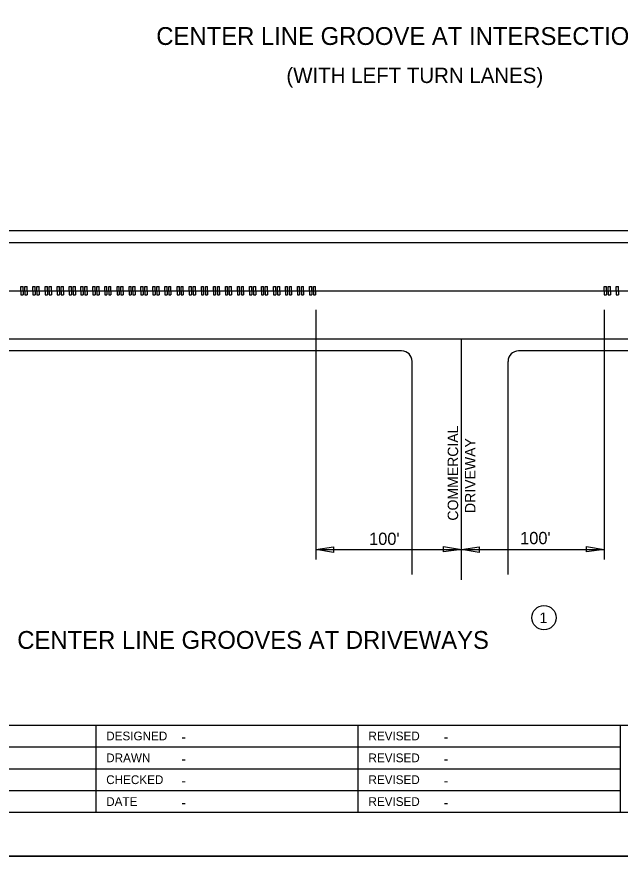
# Model space of a CAD drawing. Extents: x 0 to 2.83, y 0 to 1.83.
# Drawn here: x 0.606 to 1.181, y 0 to 0.8 of the extents above; entities that cross this region are included whole.
import ezdxf

# ---------------------------------------------------------------- set-up
doc = ezdxf.new("R2010")
doc.units = 0
for name, color, linetype in [('Default', 7, 'Continuous'), ('HS_Title', 7, 'Continuous'), ('SH_General_Details', 7, 'Continuous'), ('SH_Printer_Plotting_Border', 7, 'Continuous')]:
    doc.layers.add(name, color=color, linetype=linetype)

msp = doc.modelspace()

# ---------------------------------------------------------------- linework, layer by layer
at = {"layer": 'Default'}
msp.add_circle((1.10852, 0.22732), 0.01158, dxfattribs=at)
at = {"layer": 'HS_Title'}
for p, q in [((1.3591, 0.59615), (0.28233, 0.59615)), ((0.28233, 0.58484), (1.3591, 0.58484)), ((0.28478, 0.5389), (1.35993, 0.5389)), ((0.60988, 0.5389), (0.60988, 0.54283)), ((0.60988, 0.54283), (0.612, 0.54283)), ((0.60988, 0.5389), (0.60988, 0.53497)), ((0.612, 0.5389), (0.612, 0.54283)), ((0.612, 0.5389), (0.612, 0.53497)), ((0.61366, 0.5389), (0.61366, 0.54283)), ((0.61366, 0.54283), (0.61578, 0.54283)), ((0.61366, 0.5389), (0.61366, 0.53497)), ((0.61578, 0.5389), (0.61578, 0.54283)), ((0.61578, 0.5389), (0.61578, 0.53497)), ((0.62135, 0.5389), (0.62135, 0.54283)), ((0.62135, 0.54283), (0.62347, 0.54283)), ((0.62135, 0.5389), (0.62135, 0.53497)), ((0.62347, 0.5389), (0.62347, 0.54283)), ((0.62347, 0.5389), (0.62347, 0.53497)), ((0.62513, 0.5389), (0.62513, 0.54283)), ((0.62513, 0.54283), (0.62725, 0.54283)), ((0.62513, 0.5389), (0.62513, 0.53497)), ((0.62725, 0.5389), (0.62725, 0.54283)), ((0.62725, 0.5389), (0.62725, 0.53497)), ((0.63297, 0.5389), (0.63297, 0.54283)), ((0.63297, 0.54283), (0.63508, 0.54283)), ((0.63297, 0.5389), (0.63297, 0.53497)), ((0.63508, 0.5389), (0.63508, 0.54283)), ((0.63508, 0.5389), (0.63508, 0.53497)), ((0.63674, 0.5389), (0.63674, 0.54283)), ((0.63674, 0.54283), (0.63886, 0.54283)), ((0.63674, 0.5389), (0.63674, 0.53497)), ((0.63886, 0.5389), (0.63886, 0.54283)), ((0.63886, 0.5389), (0.63886, 0.53497)), ((0.64445, 0.5389), (0.64445, 0.54283)), ((0.64445, 0.54283), (0.64656, 0.54283)), ((0.64445, 0.5389), (0.64445, 0.53497)), ((0.64656, 0.5389), (0.64656, 0.54283)), ((0.64656, 0.5389), (0.64656, 0.53497)), ((0.64823, 0.5389), (0.64823, 0.54283)), ((0.64823, 0.54283), (0.65034, 0.54283)), ((0.64823, 0.5389), (0.64823, 0.53497)), ((0.65034, 0.5389), (0.65034, 0.54283)), ((0.65034, 0.5389), (0.65034, 0.53497)), ((0.65592, 0.5389), (0.65592, 0.54283)), ((0.65592, 0.54283), (0.65804, 0.54283)), ((0.65592, 0.5389), (0.65592, 0.53497)), ((0.65804, 0.5389), (0.65804, 0.54283)), ((0.65804, 0.5389), (0.65804, 0.53497)), ((0.6597, 0.5389), (0.6597, 0.54283)), ((0.6597, 0.54283), (0.66181, 0.54283)), ((0.6597, 0.5389), (0.6597, 0.53497)), ((0.66181, 0.5389), (0.66181, 0.54283)), ((0.66181, 0.5389), (0.66181, 0.53497)), ((0.66707, 0.5389), (0.66707, 0.54283)), ((0.66707, 0.54283), (0.66919, 0.54283)), ((0.66707, 0.5389), (0.66707, 0.53497)), ((0.66919, 0.5389), (0.66919, 0.54283)), ((0.66919, 0.5389), (0.66919, 0.53497)), ((0.67085, 0.5389), (0.67085, 0.54283)), ((0.67085, 0.54283), (0.67297, 0.54283)), ((0.67085, 0.5389), (0.67085, 0.53497)), ((0.67297, 0.5389), (0.67297, 0.54283)), ((0.67297, 0.5389), (0.67297, 0.53497)), ((0.67851, 0.5389), (0.67851, 0.54283)), ((0.67851, 0.54283), (0.68062, 0.54283)), ((0.67851, 0.5389), (0.67851, 0.53497)), ((0.68062, 0.5389), (0.68062, 0.54283)), ((0.68062, 0.5389), (0.68062, 0.53497)), ((0.68229, 0.5389), (0.68229, 0.54283)), ((0.68229, 0.54283), (0.6844, 0.54283)), ((0.68229, 0.5389), (0.68229, 0.53497)), ((0.6844, 0.5389), (0.6844, 0.54283)), ((0.6844, 0.5389), (0.6844, 0.53497)), ((0.68976, 0.5389), (0.68976, 0.54283)), ((0.68976, 0.54283), (0.69187, 0.54283)), ((0.68976, 0.5389), (0.68976, 0.53497)), ((0.69187, 0.5389), (0.69187, 0.54283)), ((0.69187, 0.5389), (0.69187, 0.53497)), ((0.69353, 0.5389), (0.69353, 0.54283)), ((0.69353, 0.54283), (0.69565, 0.54283)), ((0.69353, 0.5389), (0.69353, 0.53497)), ((0.69565, 0.5389), (0.69565, 0.54283)), ((0.69565, 0.5389), (0.69565, 0.53497)), ((0.70147, 0.5389), (0.70147, 0.54283)), ((0.70147, 0.54283), (0.70359, 0.54283)), ((0.70147, 0.5389), (0.70147, 0.53497)), ((0.70359, 0.5389), (0.70359, 0.54283)), ((0.70359, 0.5389), (0.70359, 0.53497)), ((0.70525, 0.5389), (0.70525, 0.54283)), ((0.70525, 0.54283), (0.70736, 0.54283)), ((0.70525, 0.5389), (0.70525, 0.53497)), ((0.70736, 0.5389), (0.70736, 0.54283)), ((0.70736, 0.5389), (0.70736, 0.53497)), ((0.71292, 0.5389), (0.71292, 0.54283)), ((0.71292, 0.54283), (0.71503, 0.54283)), ((0.71292, 0.5389), (0.71292, 0.53497)), ((0.71503, 0.5389), (0.71503, 0.54283)), ((0.71503, 0.5389), (0.71503, 0.53497)), ((0.71669, 0.5389), (0.71669, 0.54283)), ((0.71669, 0.54283), (0.71881, 0.54283)), ((0.71669, 0.5389), (0.71669, 0.53497)), ((0.71881, 0.5389), (0.71881, 0.54283)), ((0.71881, 0.5389), (0.71881, 0.53497)), ((0.72429, 0.5389), (0.72429, 0.54283)), ((0.72429, 0.54283), (0.72641, 0.54283)), ((0.72429, 0.5389), (0.72429, 0.53497)), ((0.72641, 0.5389), (0.72641, 0.54283)), ((0.72641, 0.5389), (0.72641, 0.53497)), ((0.72807, 0.5389), (0.72807, 0.54283)), ((0.72807, 0.54283), (0.73019, 0.54283)), ((0.72807, 0.5389), (0.72807, 0.53497)), ((0.73019, 0.5389), (0.73019, 0.54283)), ((0.73019, 0.5389), (0.73019, 0.53497)), ((0.73567, 0.5389), (0.73567, 0.54283)), ((0.73567, 0.54283), (0.73779, 0.54283)), ((0.73567, 0.5389), (0.73567, 0.53497)), ((0.73779, 0.5389), (0.73779, 0.54283)), ((0.73779, 0.5389), (0.73779, 0.53497)), ((0.73945, 0.5389), (0.73945, 0.54283)), ((0.73945, 0.54283), (0.74157, 0.54283)), ((0.73945, 0.5389), (0.73945, 0.53497)), ((0.74157, 0.5389), (0.74157, 0.54283)), ((0.74157, 0.5389), (0.74157, 0.53497)), ((0.74705, 0.5389), (0.74705, 0.54283)), ((0.74705, 0.54283), (0.74917, 0.54283)), ((0.74705, 0.5389), (0.74705, 0.53497)), ((0.74917, 0.5389), (0.74917, 0.54283)), ((0.74917, 0.5389), (0.74917, 0.53497)), ((0.75083, 0.5389), (0.75083, 0.54283)), ((0.75083, 0.54283), (0.75294, 0.54283)), ((0.75083, 0.5389), (0.75083, 0.53497)), ((0.75294, 0.5389), (0.75294, 0.54283)), ((0.75294, 0.5389), (0.75294, 0.53497)), ((0.7588, 0.5389), (0.7588, 0.54283)), ((0.7588, 0.54283), (0.76092, 0.54283)), ((0.7588, 0.5389), (0.7588, 0.53497)), ((0.76092, 0.5389), (0.76092, 0.54283)), ((0.76092, 0.5389), (0.76092, 0.53497)), ((0.76258, 0.5389), (0.76258, 0.54283)), ((0.76258, 0.54283), (0.76469, 0.54283)), ((0.76258, 0.5389), (0.76258, 0.53497)), ((0.76469, 0.5389), (0.76469, 0.54283)), ((0.76469, 0.5389), (0.76469, 0.53497)), ((0.77033, 0.5389), (0.77033, 0.54283)), ((0.77033, 0.54283), (0.77244, 0.54283)), ((0.77033, 0.5389), (0.77033, 0.53497)), ((0.77244, 0.5389), (0.77244, 0.54283)), ((0.77244, 0.5389), (0.77244, 0.53497)), ((0.7741, 0.5389), (0.7741, 0.54283)), ((0.7741, 0.54283), (0.77622, 0.54283)), ((0.7741, 0.5389), (0.7741, 0.53497)), ((0.77622, 0.5389), (0.77622, 0.54283)), ((0.77622, 0.5389), (0.77622, 0.53497)), ((0.78197, 0.5389), (0.78197, 0.54283)), ((0.78197, 0.54283), (0.78408, 0.54283)), ((0.78197, 0.5389), (0.78197, 0.53497)), ((0.78408, 0.5389), (0.78408, 0.54283)), ((0.78408, 0.5389), (0.78408, 0.53497)), ((0.78574, 0.5389), (0.78574, 0.54283)), ((0.78574, 0.54283), (0.78786, 0.54283)), ((0.78574, 0.5389), (0.78574, 0.53497)), ((0.78786, 0.5389), (0.78786, 0.54283)), ((0.78786, 0.5389), (0.78786, 0.53497)), ((0.79334, 0.5389), (0.79334, 0.54283)), ((0.79334, 0.54283), (0.79546, 0.54283)), ((0.79334, 0.5389), (0.79334, 0.53497)), ((0.79546, 0.5389), (0.79546, 0.54283)), ((0.79546, 0.5389), (0.79546, 0.53497)), ((0.79712, 0.5389), (0.79712, 0.54283)), ((0.79712, 0.54283), (0.79923, 0.54283)), ((0.79712, 0.5389), (0.79712, 0.53497)), ((0.79923, 0.5389), (0.79923, 0.54283)), ((0.79923, 0.5389), (0.79923, 0.53497)), ((0.80476, 0.5389), (0.80476, 0.54283)), ((0.80476, 0.54283), (0.80688, 0.54283)), ((0.80476, 0.5389), (0.80476, 0.53497)), ((0.80688, 0.5389), (0.80688, 0.54283)), ((0.80688, 0.5389), (0.80688, 0.53497)), ((0.80854, 0.5389), (0.80854, 0.54283)), ((0.80854, 0.54283), (0.81066, 0.54283)), ((0.80854, 0.5389), (0.80854, 0.53497)), ((0.81066, 0.5389), (0.81066, 0.54283)), ((0.81066, 0.5389), (0.81066, 0.53497)), ((0.81623, 0.5389), (0.81623, 0.54283)), ((0.81623, 0.54283), (0.81835, 0.54283)), ((0.81623, 0.5389), (0.81623, 0.53497)), ((0.81835, 0.5389), (0.81835, 0.54283)), ((0.81835, 0.5389), (0.81835, 0.53497)), ((0.82001, 0.5389), (0.82001, 0.54283)), ((0.82001, 0.54283), (0.82213, 0.54283)), ((0.82001, 0.5389), (0.82001, 0.53497)), ((0.82213, 0.5389), (0.82213, 0.54283)), ((0.82213, 0.5389), (0.82213, 0.53497)), ((0.82789, 0.5389), (0.82789, 0.54283)), ((0.82789, 0.54283), (0.83, 0.54283)), ((0.82789, 0.5389), (0.82789, 0.53497)), ((0.83, 0.5389), (0.83, 0.54283)), ((0.83, 0.5389), (0.83, 0.53497)), ((0.83166, 0.5389), (0.83166, 0.54283)), ((0.83166, 0.54283), (0.83378, 0.54283)), ((0.83166, 0.5389), (0.83166, 0.53497)), ((0.83378, 0.5389), (0.83378, 0.54283)), ((0.83378, 0.5389), (0.83378, 0.53497)), ((0.83907, 0.5389), (0.83907, 0.54283)), ((0.83907, 0.54283), (0.84119, 0.54283)), ((0.83907, 0.5389), (0.83907, 0.53497)), ((0.84119, 0.5389), (0.84119, 0.54283)), ((0.84119, 0.5389), (0.84119, 0.53497)), ((0.84285, 0.5389), (0.84285, 0.54283)), ((0.84285, 0.54283), (0.84497, 0.54283)), ((0.84285, 0.5389), (0.84285, 0.53497)), ((0.84497, 0.5389), (0.84497, 0.54283)), ((0.84497, 0.5389), (0.84497, 0.53497)), ((0.85073, 0.5389), (0.85073, 0.54283)), ((0.85073, 0.54283), (0.85285, 0.54283)), ((0.85073, 0.5389), (0.85073, 0.53497)), ((0.85285, 0.5389), (0.85285, 0.54283)), ((0.85285, 0.5389), (0.85285, 0.53497)), ((0.85451, 0.5389), (0.85451, 0.54283)), ((0.85451, 0.54283), (0.85663, 0.54283)), ((0.85451, 0.5389), (0.85451, 0.53497)), ((0.85663, 0.5389), (0.85663, 0.54283)), ((0.85663, 0.5389), (0.85663, 0.53497)), ((0.86204, 0.5389), (0.86204, 0.54283)), ((0.86204, 0.54283), (0.86415, 0.54283)), ((0.86204, 0.5389), (0.86204, 0.53497)), ((0.86415, 0.5389), (0.86415, 0.54283)), ((0.86415, 0.5389), (0.86415, 0.53497)), ((0.86581, 0.5389), (0.86581, 0.54283)), ((0.86581, 0.54283), (0.86793, 0.54283)), ((0.86581, 0.5389), (0.86581, 0.53497)), ((0.86793, 0.5389), (0.86793, 0.54283)), ((0.86793, 0.5389), (0.86793, 0.53497)), ((0.87344, 0.5389), (0.87344, 0.54283)), ((0.87344, 0.54283), (0.87555, 0.54283)), ((0.87344, 0.5389), (0.87344, 0.53497)), ((0.87555, 0.5389), (0.87555, 0.54283)), ((0.87555, 0.5389), (0.87555, 0.53497)), ((0.87721, 0.5389), (0.87721, 0.54283)), ((0.87721, 0.54283), (0.87933, 0.54283)), ((0.87721, 0.5389), (0.87721, 0.53497)), ((0.87933, 0.5389), (0.87933, 0.54283)), ((0.87933, 0.5389), (0.87933, 0.53497)), ((0.88497, 0.5389), (0.88497, 0.54283)), ((0.88497, 0.54283), (0.88709, 0.54283)), ((0.88497, 0.5389), (0.88497, 0.53497)), ((0.88709, 0.5389), (0.88709, 0.54283)), ((0.88709, 0.5389), (0.88709, 0.53497)), ((0.88875, 0.5389), (0.88875, 0.54283)), ((0.88875, 0.54283), (0.89087, 0.54283)), ((0.88875, 0.5389), (0.88875, 0.53497)), ((0.89087, 0.5389), (0.89087, 0.54283)), ((0.89087, 0.5389), (0.89087, 0.53497)), ((1.16603, 0.5389), (1.16603, 0.54283)), ((1.16603, 0.54283), (1.16814, 0.54283)), ((1.16603, 0.5389), (1.16603, 0.53497)), ((1.16814, 0.5389), (1.16814, 0.54283)), ((1.16814, 0.5389), (1.16814, 0.53497)), ((1.1698, 0.5389), (1.1698, 0.54283)), ((1.1698, 0.54283), (1.17192, 0.54283)), ((1.1698, 0.5389), (1.1698, 0.53497)), ((1.17192, 0.5389), (1.17192, 0.54283)), ((1.17192, 0.5389), (1.17192, 0.53497)), ((1.17751, 0.5389), (1.17751, 0.54283)), ((1.17751, 0.54283), (1.17963, 0.54283)), ((1.17751, 0.5389), (1.17751, 0.53497)), ((1.17963, 0.5389), (1.17963, 0.54283)), ((1.17963, 0.5389), (1.17963, 0.53497)), ((0.60988, 0.53497), (0.612, 0.53497)), ((0.61366, 0.53497), (0.61578, 0.53497)), ((0.62135, 0.53497), (0.62347, 0.53497)), ((0.62513, 0.53497), (0.62725, 0.53497)), ((0.63297, 0.53497), (0.63508, 0.53497)), ((0.63674, 0.53497), (0.63886, 0.53497)), ((0.64445, 0.53497), (0.64656, 0.53497)), ((0.64823, 0.53497), (0.65034, 0.53497)), ((0.65592, 0.53497), (0.65804, 0.53497)), ((0.6597, 0.53497), (0.66181, 0.53497)), ((0.66707, 0.53497), (0.66919, 0.53497)), ((0.67085, 0.53497), (0.67297, 0.53497)), ((0.67851, 0.53497), (0.68062, 0.53497)), ((0.68229, 0.53497), (0.6844, 0.53497)), ((0.68976, 0.53497), (0.69187, 0.53497)), ((0.69353, 0.53497), (0.69565, 0.53497)), ((0.70147, 0.53497), (0.70359, 0.53497)), ((0.70525, 0.53497), (0.70736, 0.53497)), ((0.71292, 0.53497), (0.71503, 0.53497)), ((0.71669, 0.53497), (0.71881, 0.53497)), ((0.72429, 0.53497), (0.72641, 0.53497)), ((0.72807, 0.53497), (0.73019, 0.53497)), ((0.73567, 0.53497), (0.73779, 0.53497)), ((0.73945, 0.53497), (0.74157, 0.53497)), ((0.74705, 0.53497), (0.74917, 0.53497)), ((0.75083, 0.53497), (0.75294, 0.53497)), ((0.7588, 0.53497), (0.76092, 0.53497)), ((0.76258, 0.53497), (0.76469, 0.53497)), ((0.77033, 0.53497), (0.77244, 0.53497)), ((0.7741, 0.53497), (0.77622, 0.53497)), ((0.78197, 0.53497), (0.78408, 0.53497)), ((0.78574, 0.53497), (0.78786, 0.53497)), ((0.79334, 0.53497), (0.79546, 0.53497)), ((0.79712, 0.53497), (0.79923, 0.53497)), ((0.80476, 0.53497), (0.80688, 0.53497)), ((0.80854, 0.53497), (0.81066, 0.53497)), ((0.81623, 0.53497), (0.81835, 0.53497)), ((0.82001, 0.53497), (0.82213, 0.53497)), ((0.82789, 0.53497), (0.83, 0.53497)), ((0.83166, 0.53497), (0.83378, 0.53497)), ((0.83907, 0.53497), (0.84119, 0.53497)), ((0.84285, 0.53497), (0.84497, 0.53497)), ((0.85073, 0.53497), (0.85285, 0.53497)), ((0.85451, 0.53497), (0.85663, 0.53497)), ((0.86204, 0.53497), (0.86415, 0.53497)), ((0.86581, 0.53497), (0.86793, 0.53497)), ((0.87344, 0.53497), (0.87555, 0.53497)), ((0.87721, 0.53497), (0.87933, 0.53497)), ((0.88497, 0.53497), (0.88709, 0.53497)), ((0.88875, 0.53497), (0.89087, 0.53497)), ((1.16603, 0.53497), (1.16814, 0.53497)), ((1.1698, 0.53497), (1.17192, 0.53497)), ((1.17751, 0.53497), (1.17963, 0.53497)), ((0.89112, 0.52087), (0.89112, 0.28266)), ((1.16585, 0.52087), (1.16585, 0.28266)), ((0.28233, 0.49309), (1.3591, 0.49309)), ((1.02978, 0.26338), (1.02978, 0.49203)), ((0.97283, 0.48158), (0.44676, 0.48158)), ((1.3591, 0.48158), (1.08426, 0.48158)), ((0.98283, 0.26855), (0.98283, 0.47158)), ((1.07426, 0.26855), (1.07426, 0.47158)), ((0.89112, 0.29233), (1.02978, 0.29233)), ((1.02978, 0.29233), (1.16585, 0.29233))]:
    msp.add_line(p, q, dxfattribs=at)
for points in [[(0.90802, 0.29472), (0.90802, 0.28937), (0.89112, 0.29233)], [(1.01288, 0.28994), (1.01288, 0.29529), (1.02978, 0.29233)], [(1.04668, 0.29472), (1.04668, 0.28937), (1.02978, 0.29233)], [(1.14895, 0.28994), (1.14895, 0.29529), (1.16585, 0.29233)]]:
    msp.add_lwpolyline(points, close=True, dxfattribs=at)
for centre, start, end in [((0.97283, 0.47158), 0, 90), ((1.08426, 0.47158), 90, 180)]:
    msp.add_arc(centre, 0.01, start, end, dxfattribs=at)
at = {"layer": 'SH_General_Details'}
for p, q in [((0.16667, 0.125), (2.79166, 0.125)), ((0.68119, 0.125), (0.68119, 0.04167)), ((0.93119, 0.125), (0.93119, 0.04167)), ((1.18119, 0.125), (1.18119, 0.04167)), ((0.41452, 0.10417), (1.18119, 0.10417)), ((0.41452, 0.08333), (1.18119, 0.08333)), ((0.41452, 0.0625), (1.18119, 0.0625)), ((2.83333, 0), (0, 0))]:
    msp.add_line(p, q, dxfattribs=at)
msp.add_lwpolyline([(0.16667, 1.79166), (2.79166, 1.79166), (2.79166, 0.04167), (0.16667, 0.04167)], close=True, dxfattribs=at)
at = {"layer": 'SH_Printer_Plotting_Border'}
msp.add_lwpolyline([(0, 0), (2.83333, 0), (2.83333, 1.83333), (0, 1.83333)], close=True, dxfattribs=at)

# ---------------------------------------------------------------- texts
at = {"layer": 'Default'}
msp.add_text('1', height=0.01, dxfattribs=at).set_placement((1.10422, 0.22227))
at = {"layer": 'HS_Title'}
for s, height, p in [('CENTER LINE GROOVE AT INTERSECTIONS', 0.017, (0.73894, 0.77319)), ('(WITH LEFT TURN LANES)', 0.0145833, (0.86296, 0.7369)), ("100'", 0.0117, (0.94178, 0.29668)), ("100'", 0.0117, (1.0858, 0.29736)), ('CENTER LINE GROOVES AT DRIVEWAYS', 0.017, (0.60637, 0.19761))]:
    msp.add_text(s, height=height, dxfattribs=at).set_placement(p)
for s, p in [('COMMERCIAL', (1.02672, 0.31982)), ('DRIVEWAY', (1.04324, 0.32709))]:
    msp.add_text(s, height=0.01, rotation=90, dxfattribs=at).set_placement(p)
at = {"layer": 'SH_General_Details'}
for s, height, p in [('DESIGNED', 0.008333, (0.69119, 0.11042)), ('-', 0.01, (0.76282, 0.10875)), ('REVISED', 0.008333, (0.94119, 0.11042)), ('-', 0.01, (1.01282, 0.10875)), ('DRAWN', 0.008333, (0.69119, 0.08958)), ('REVISED', 0.008333, (0.94119, 0.08958)), ('-', 0.01, (0.76282, 0.08792)), ('-', 0.01, (1.01282, 0.08792)), ('CHECKED', 0.008333, (0.69119, 0.06875)), ('REVISED', 0.008333, (0.94119, 0.06875)), ('-', 0.01, (0.76282, 0.06708)), ('-', 0.01, (1.01282, 0.06708)), ('DATE', 0.008333, (0.69119, 0.04792)), ('REVISED', 0.008333, (0.94119, 0.04792)), ('-', 0.01, (0.76282, 0.04625)), ('-', 0.01, (1.01282, 0.04625))]:
    msp.add_text(s, height=height, dxfattribs=at).set_placement(p)

doc.saveas('drawing.dxf')
